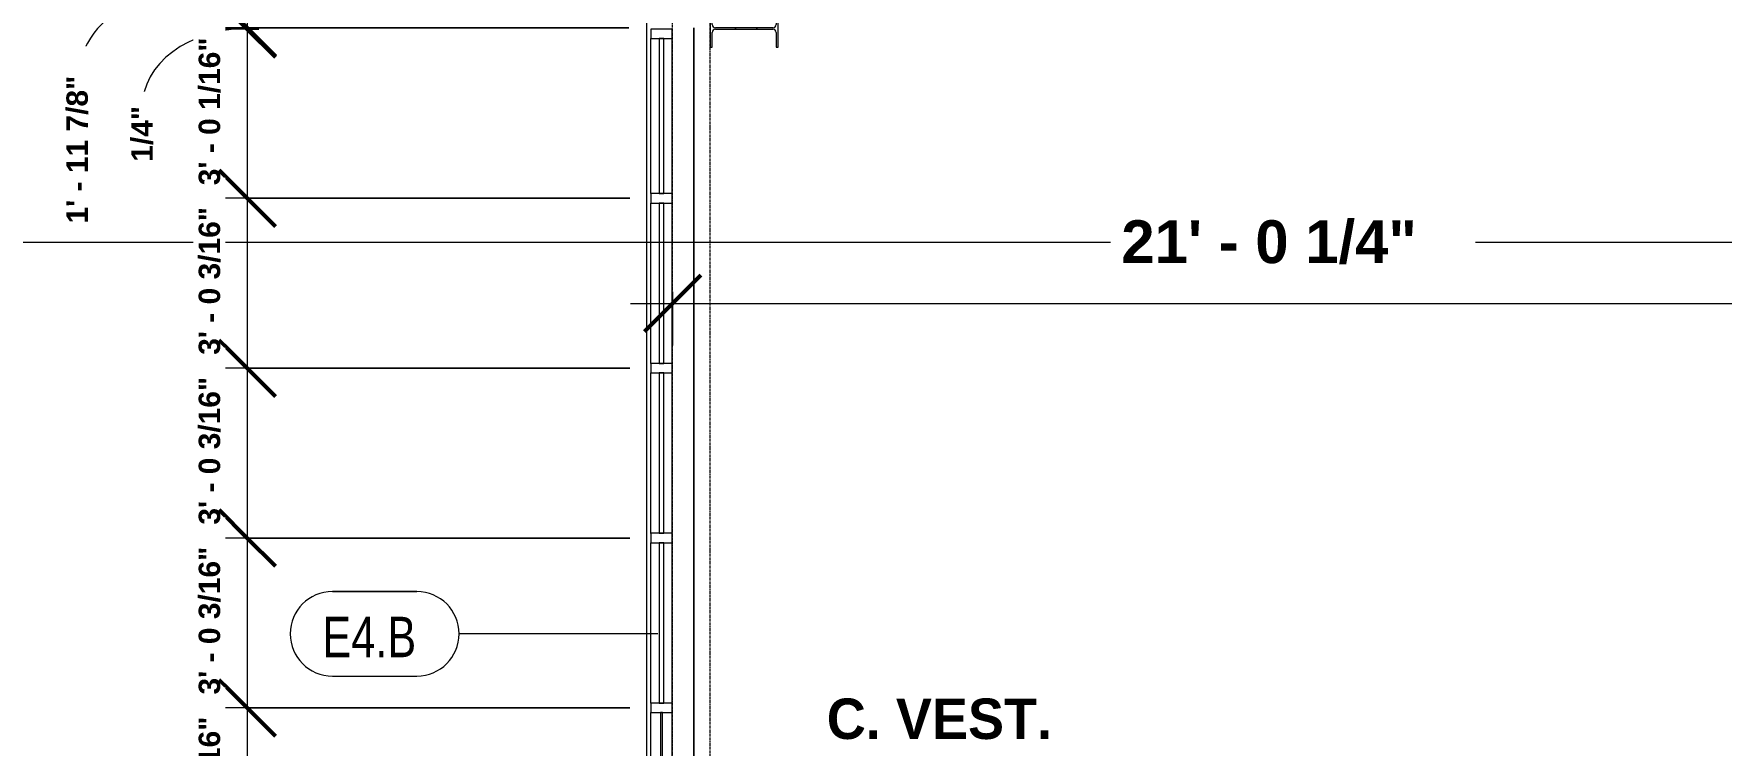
# Model space of a CAD drawing. Header units: inches. Extents: x 21592 to 24810, y -23179 to -20467.
# Drawn here: x 21925.5 to 22285.1, y -22695.8 to -22544.2 of the extents above; entities that cross this region are included whole.
import ezdxf

# ---------------------------------------------------------------- set-up
doc = ezdxf.new("R2010")
doc.units = ezdxf.units.IN
doc.header["$MEASUREMENT"] = 0
doc.linetypes.add('Grid Line 1_2_', pattern=[0.875, 0.5, -0.125, 0.125, -0.125])
for name, color, linetype, lineweight in [('A-ANNO-DIMS', 211, 'Continuous', 9), ('A-ANNO-DIMS-96', 211, 'Continuous', 9), ('A-AREA-IDEN', 2, 'Continuous', 9), ('A-FLOR', 192, 'Continuous', 20), ('A-GLAZ-CURT', 52, 'Continuous', 20), ('A-GLAZ-CWMG', 51, 'Continuous', 20), ('A-WALL-IDEN', 211, 'Continuous', 9), ('C-TOPO', 7, 'Continuous', 20), ('G-ANNO-SYMB', 111, 'Continuous', 9), ('L-SITE-WALL', 31, 'Continuous', 20), ('S-COLS', 52, 'Continuous', 20), ('S-GRID', 1, 'Continuous', 9)]:
    doc.layers.add(name, color=color, linetype=linetype, lineweight=lineweight)
doc.styles.add('Arial_B', font='arialbd.ttf', dxfattribs={"height": 9.132806})
doc.styles.add('Arial_B_1', font='arialbd.ttf', dxfattribs={"height": 4.566403})
doc.styles.add('Century Gothic_1', font='GOTHIC.TTF', dxfattribs={"width": 0.8, "height": 8.622671})
doc.styles.add('Century Gothic_B', font='GOTHICB.TTF', dxfattribs={"height": 8.616719})
doc.dimstyles.new('OD_Dimension_1', dxfattribs={"dimscale": 12, "dimtxt": 9, "dimasz": 1, "dimexe": 0.75, "dimexo": 0.5, "dimgap": 0.5, "dimtad": 1, "dimdec": 4, "dimrnd": 0.0625, "dimzin": 3, "dimdsep": 46, "dimlunit": 4, "dimtxsty": 'Arial_B', "dimblk1": 'OBLIQUE', "dimblk2": 'OBLIQUE', "dimsah": 1, "dimcen": 0.09, "dimdle": 0.75, "dimazin": 0, "dimtfac": 1, "dimtdec": 4, "dimtix": 1, "dimtmove": 0, "dimatfit": 3, "dimfxl": 1, "dimtvp": 1, "dimtfill": 1, "dimfrac": 2, "dimtolj": 1, "dimtzin": 0, "dimlwd": 13, "dimlwe": 13, "dimarcsym": 2})
doc.dimstyles.new('OD_Dimension_2_1', dxfattribs={"dimscale": 12, "dimtxt": 4.5, "dimasz": 1, "dimexe": 0.75, "dimexo": 0.5, "dimgap": 0.375, "dimtad": 1, "dimdec": 4, "dimrnd": 0.0625, "dimzin": 3, "dimdsep": 46, "dimlunit": 4, "dimtxsty": 'Arial_B_1', "dimblk1": 'OBLIQUE', "dimblk2": 'OBLIQUE', "dimsah": 1, "dimcen": 0.09, "dimdle": 0.75, "dimazin": 0, "dimtfac": 1, "dimtdec": 4, "dimtix": 1, "dimtmove": 0, "dimatfit": 3, "dimfxl": 1, "dimtvp": 1, "dimtfill": 1, "dimfrac": 2, "dimtolj": 1, "dimtzin": 0, "dimlwd": 13, "dimlwe": 13, "dimarcsym": 2})
doc.dimstyles.new('OD_Dimension_2_2', dxfattribs={"dimscale": 12, "dimtxt": 4.5, "dimasz": 1, "dimexe": 0.75, "dimexo": 0.5, "dimgap": 0.375, "dimtad": 1, "dimdec": 4, "dimrnd": 0.0625, "dimzin": 3, "dimdsep": 46, "dimlunit": 4, "dimtxsty": 'Arial_B_1', "dimblk1": 'OBLIQUE', "dimblk2": 'OBLIQUE', "dimsah": 1, "dimcen": 0.09, "dimdle": 0.75, "dimazin": 0, "dimtfac": 1, "dimtdec": 4, "dimtix": 1, "dimtmove": 0, "dimatfit": 3, "dimfxl": 1, "dimtvp": 1, "dimtfill": 1, "dimfrac": 2, "dimtolj": 1, "dimtzin": 0, "dimlwd": 13, "dimlwe": 13, "dimarcsym": 2})
doc.dimstyles.new('OD_Dimension_2_5', dxfattribs={"dimscale": 12, "dimtxt": 4.5, "dimasz": 1, "dimexe": 0.75, "dimexo": 0.5, "dimgap": 0.375, "dimtad": 1, "dimdec": 4, "dimrnd": 0.0625, "dimzin": 3, "dimdsep": 46, "dimlunit": 4, "dimtxsty": 'Arial_B_1', "dimblk1": 'OBLIQUE', "dimblk2": 'OBLIQUE', "dimsah": 1, "dimcen": 0.09, "dimdle": 0.75, "dimazin": 0, "dimtfac": 1, "dimtdec": 4, "dimtix": 1, "dimtmove": 1, "dimatfit": 3, "dimfxl": 1, "dimtvp": 1, "dimtfill": 1, "dimfrac": 2, "dimtolj": 1, "dimtzin": 0, "dimlwd": 13, "dimlwe": 13, "dimarcsym": 2})

# ---------------------------------------------------------------- blocks, each defined once
blk = doc.blocks.new('Struct_Xcel_Sports Complex_rvt-1-Enlarged First Floor Plan _West_')
at = {"layer": 'A-FLOR', "color": 43, "lineweight": 13}
blk.add_line((22066.14, -22790.8), (22066.14, -22542.93), dxfattribs=at)
at = {"layer": 'L-SITE-WALL', "color": 43, "lineweight": 13}
blk.add_line((22066.14, -22542.93), (22066.14, -22790.8), dxfattribs=at)
blk = doc.blocks.new('W-Wide Flange-Column - B4_F-1389255-Enlarged First Floor Plan _West_')
at = {"layer": 'S-COLS', "lineweight": 9}
h = blk.add_hatch(dxfattribs=at)
h.set_pattern_fill('FP_12', color=8, style=0, pattern_type=2)
h.set_pattern_definition([(135, (-22543.053, -22076.89), (-9.503515, -9.503515), []), (135, (-22557.453, -22076.89), (-9.503515, -9.503515), [])])
h.paths.add_polyline_path([(4, -7.25), (4, -6.82), (0.84, -6.82), (0.35, -6.61), (0.14, -6.12), (0.14, 6.12), (0.35, 6.61), (0.84, 6.82), (4, 6.82), (4, 7.25), (-4, 7.25), (-4, 6.82), (-0.84, 6.82), (-0.35, 6.61), (-0.14, 6.12), (-0.14, -6.12), (-0.35, -6.61), (-0.84, -6.82), (-4, -6.82), (-4, -7.25)], flags=0)
at = {"layer": 'S-COLS', "color": 7}
for p, q in [((4, 7.25), (-4, 7.25)), ((-4, 7.25), (-4, 6.82)), ((4, 6.82), (4, 7.25)), ((-4, 6.82), (-0.84, 6.82)), ((-0.14, 6.12), (-0.14, -6.12)), ((0.14, -6.12), (0.14, 6.12)), ((0.84, 6.82), (4, 6.82)), ((-0.84, -6.82), (-4, -6.82)), ((-4, -6.82), (-4, -7.25)), ((4, -6.82), (0.84, -6.82)), ((4, -7.25), (4, -6.82)), ((-4, -7.25), (4, -7.25))]:
    blk.add_line(p, q, dxfattribs=at)
for centre, start, end in [((-0.84, 6.12), 0, 90), ((0.84, 6.12), 90, 180), ((-0.84, -6.12), 270, 0), ((0.84, -6.12), 180, 270)]:
    blk.add_arc(centre, 0.691, start, end, dxfattribs=at)
blk = doc.blocks.new('System Panel - INSULATED LOW-E GLAZING _SEE ELEVATIONS FOR U-FACTOR_ SHGC_ _ LT_-1142345-Enlarged First Floor Plan _West_')
at = {"layer": 'A-GLAZ-CURT', "color": 7}
for p, q in [((16.53125, 1.25), (-16.53125, 1.25)), ((-16.53125, 1.25), (-16.53125, 0.25)), ((-16.53125, 0.25), (16.53125, 0.25)), ((16.53125, 0.25), (16.53125, 1.25))]:
    blk.add_line(p, q, dxfattribs=at)
at = {"layer": 'A-GLAZ-CURT', "color": 10, "lineweight": 13}
for p, q in [((-16.53125, 0.25), (-16.53125, 1.25)), ((16.53125, 1.25), (-16.53125, 1.25)), ((-16.53125, 0.25), (16.53125, 0.25)), ((16.53125, 1.25), (16.53125, 0.25))]:
    blk.add_line(p, q, dxfattribs=at)
blk = doc.blocks.new('Rectangular Mullion - Exterior 2_ x 4_5_-1135311-Enlarged First Floor Plan _West_')
at = {"layer": 'A-GLAZ-CWMG', "color": 43, "lineweight": 13}
for p, q in [((22057.02, -22578.24), (22057.02, -22545.18)), ((22061.52, -22578.24), (22061.52, -22545.18))]:
    blk.add_line(p, q, dxfattribs=at)
blk = doc.blocks.new('Rectangular Mullion - Exterior 2_ x 4_5_-1142372-Enlarged First Floor Plan _West_')
at = {"layer": 'A-GLAZ-CWMG', "color": 7}
for p, q in [((0, 1.5), (-2, 1.5)), ((-2, 1.5), (-2, -3)), ((0, -3), (0, 1.5)), ((-2, -3), (0, -3))]:
    blk.add_line(p, q, dxfattribs=at)
blk = doc.blocks.new('System Panel - INSULATED LOW-E GLAZING _SEE ELEVATIONS FOR U-FACTOR_ SHGC_ _ LT_-827454-Enlarged First Floor Plan _West_')
at = {"layer": 'A-GLAZ-CURT', "color": 7}
for p, q in [((17.09375, 1.25), (-17.09375, 1.25)), ((-17.09375, 1.25), (-17.09375, 0.25)), ((-17.09375, 0.25), (17.09375, 0.25)), ((17.09375, 0.25), (17.09375, 1.25))]:
    blk.add_line(p, q, dxfattribs=at)
at = {"layer": 'A-GLAZ-CURT', "color": 10, "lineweight": 13}
for p, q in [((-17.09375, 0.25), (-17.09375, 1.25)), ((17.09375, 1.25), (-17.09375, 1.25)), ((-17.09375, 0.25), (17.09375, 0.25)), ((17.09375, 1.25), (17.09375, 0.25))]:
    blk.add_line(p, q, dxfattribs=at)
blk = doc.blocks.new('Rectangular Mullion - Exterior 2_ x 4_5_-769167-Enlarged First Floor Plan _West_')
at = {"layer": 'A-GLAZ-CWMG', "color": 43, "lineweight": 13}
for p, q in [((22057.02, -22614.43), (22057.02, -22580.24)), ((22061.52, -22614.43), (22061.52, -22580.24))]:
    blk.add_line(p, q, dxfattribs=at)
blk = doc.blocks.new('Rectangular Mullion - Exterior 2_ x 4_5_-827470-Enlarged First Floor Plan _West_')
at = {"layer": 'A-GLAZ-CWMG', "color": 7}
for p, q in [((-1, 1.5), (1, 1.5)), ((-1, -3), (-1, 1.5)), ((1, 1.5), (1, -3)), ((1, -3), (-1, -3))]:
    blk.add_line(p, q, dxfattribs=at)
blk = doc.blocks.new('Rectangular Mullion - Exterior 2_ x 4_5_-1135280-Enlarged First Floor Plan _West_')
at = {"layer": 'A-GLAZ-CWMG', "color": 43, "lineweight": 13}
for p, q in [((22057.02, -22650.62), (22057.02, -22616.43)), ((22061.52, -22650.62), (22061.52, -22616.43))]:
    blk.add_line(p, q, dxfattribs=at)
blk = doc.blocks.new('Rectangular Mullion - Exterior 2_ x 4_5_-1142343-Enlarged First Floor Plan _West_')
at = {"layer": 'A-GLAZ-CWMG', "color": 7}
for p, q in [((-1, 1.5), (1, 1.5)), ((-1, -3), (-1, 1.5)), ((1, 1.5), (1, -3)), ((1, -3), (-1, -3))]:
    blk.add_line(p, q, dxfattribs=at)
blk = doc.blocks.new('System Panel - Interior Glazing-1973687-Enlarged First Floor Plan _West_')
at = {"layer": 'A-GLAZ-CURT', "color": 7}
for p, q in [((17.09375, 0.9375), (-17.09375, 0.9375)), ((-17.09375, 0.9375), (-17.09375, 0.5625)), ((-17.09375, 0.5625), (17.09375, 0.5625)), ((17.09375, 0.5625), (17.09375, 0.9375))]:
    blk.add_line(p, q, dxfattribs=at)
blk = doc.blocks.new('Wall Tag - 1_4_-1369832-Enlarged First Floor Plan _West_')
at = {"layer": 'A-WALL-IDEN', "color": 153}
for p, q in [((-0.0822, 0.0968), (0.1053, 0.0968)), ((0.1053, 0.0968), (-0.0822, 0.0968)), ((-0.0822, -0.0907), (0.1053, -0.0907)), ((-0.0822, -0.0907), (0.1053, -0.0907))]:
    blk.add_line(p, q, dxfattribs=at)
for centre, start, end in [((-0.0822, 0.0031), 90, 270), ((-0.0822, 0.0031), 90, 270), ((0.1053, 0.0031), 270, 90), ((0.1053, 0.0031), 270, 90)]:
    blk.add_arc(centre, 0.0937, start, end, dxfattribs=at)
blk = doc.blocks.new('DIMBLOCK21-Enlarged First Floor Plan _West_')
at = {"layer": 'A-ANNO-DIMS-96', "lineweight": 50}
for p, q in [((22061.64, -22601.62), (22067.64, -22595.62)), ((22313.89, -22601.62), (22319.89, -22595.62)), ((22061.64, -22601.62), (22055.64, -22607.62)), ((22313.89, -22601.62), (22307.89, -22607.62))]:
    blk.add_line(p, q, dxfattribs=at)
at = {"layer": 'A-ANNO-DIMS-96', "lineweight": 13}
for p, q in [((22061.64, -22599.14), (22061.64, -22610.62)), ((22061.64, -22601.62), (22061.64, -22599.14)), ((22313.89, -22599.14), (22313.89, -22610.62)), ((22313.89, -22601.62), (22313.89, -22599.14)), ((22052.64, -22601.62), (22322.89, -22601.62))]:
    blk.add_line(p, q, dxfattribs=at)
at = {"layer": 'A-ANNO-DIMS-96', "color": 0, "lineweight": 13, "insert": (22157.27, -22583.92), "char_height": 9.1328, "width": 73.2, "attachment_point": 1, "line_spacing_factor": 0.938532, "style": 'Arial_B', "bg_fill": 3, "box_fill_scale": 1.25, "bg_fill_color": 0, "bg_fill_transparency": 0}
blk.add_mtext('21\' - 0 1/4"', dxfattribs=at)
blk = doc.blocks.new('_Oblique')
at = {"color": 0, "linetype": 'ByBlock', "lineweight": -2}
blk.add_line((-0.5, -0.5), (0.5, 0.5), dxfattribs=at)
blk = doc.blocks.new('DIMBLOCK190-Enlarged First Floor Plan _West_')
at = {"layer": 'A-ANNO-DIMS-96', "lineweight": 50}
for p, q in [((21970.98, -22519.05), (21964.98, -22513.05)), ((21970.98, -22519.05), (21976.98, -22525.05)), ((21970.98, -22542.93), (21964.98, -22536.93)), ((21970.98, -22542.93), (21976.98, -22548.93))]:
    blk.add_line(p, q, dxfattribs=at)
at = {"layer": 'A-ANNO-DIMS-96', "lineweight": 13}
for p, q in [((21973.46, -22519.05), (21961.98, -22519.05)), ((21970.98, -22519.05), (21970.98, -22542.93)), ((21970.98, -22519.05), (21973.46, -22519.05)), ((22052.33, -22542.93), (21961.98, -22542.93)), ((21970.98, -22542.93), (22052.33, -22542.93))]:
    blk.add_line(p, q, dxfattribs=at)
blk.add_ellipse((21970.98, -22554.11), major_axis=(-36.26, 0), ratio=0.637623, start_param=4.712389, end_param=6.283185, dxfattribs=at)
at = {"layer": 'A-ANNO-DIMS-96', "color": 0, "lineweight": 13, "insert": (21932.44, -22584.61), "char_height": 4.5664, "width": 36.6, "attachment_point": 1, "rotation": 90, "line_spacing_factor": 0.938532, "style": 'Arial_B_1', "bg_fill": 3, "box_fill_scale": 1.25, "bg_fill_color": 0, "bg_fill_transparency": 0}
blk.add_mtext('1\' - 11 7/8"', dxfattribs=at)
blk = doc.blocks.new('DIMBLOCK191-Enlarged First Floor Plan _West_')
at = {"layer": 'A-ANNO-DIMS-96', "lineweight": 50}
for p, q in [((21970.98, -22542.93), (21964.98, -22536.93)), ((21970.98, -22543.18), (21964.98, -22537.18)), ((21970.98, -22542.93), (21976.98, -22548.93)), ((21970.98, -22543.18), (21976.98, -22549.18))]:
    blk.add_line(p, q, dxfattribs=at)
at = {"layer": 'A-ANNO-DIMS-96', "lineweight": 13}
for p, q in [((22052.33, -22542.93), (21961.98, -22542.93)), ((21970.98, -22542.93), (21970.98, -22543.18)), ((21970.98, -22542.93), (22052.33, -22542.93)), ((21973.46, -22543.18), (21961.98, -22543.18)), ((21970.98, -22543.18), (21973.46, -22543.18))]:
    blk.add_line(p, q, dxfattribs=at)
blk.add_ellipse((21970.98, -22559.95), major_axis=(-22.44, 0), ratio=0.753161, start_param=4.712389, end_param=6.283185, dxfattribs=at)
at = {"layer": 'A-ANNO-DIMS-96', "color": 0, "lineweight": 13, "insert": (21946.26, -22571.45), "char_height": 4.566, "width": 13.8, "attachment_point": 1, "rotation": 90, "line_spacing_factor": 0.938532, "style": 'Arial_B_1', "bg_fill": 3, "box_fill_scale": 1.25, "bg_fill_color": 0, "bg_fill_transparency": 0}
blk.add_mtext('1/4"', dxfattribs=at)
blk = doc.blocks.new('DIMBLOCK192-Enlarged First Floor Plan _West_')
at = {"layer": 'A-ANNO-DIMS-96', "lineweight": 50}
for p, q in [((21970.98, -22543.18), (21964.98, -22537.18)), ((21970.98, -22543.18), (21976.98, -22549.18)), ((21970.98, -22579.24), (21964.98, -22573.24)), ((21970.98, -22579.24), (21976.98, -22585.24))]:
    blk.add_line(p, q, dxfattribs=at)
at = {"layer": 'A-ANNO-DIMS-96', "lineweight": 13}
for p, q in [((21973.46, -22543.18), (21961.98, -22543.18)), ((21970.98, -22543.18), (21970.98, -22579.24)), ((21970.98, -22543.18), (21973.46, -22543.18)), ((22052.52, -22579.24), (21961.98, -22579.24)), ((21970.98, -22579.24), (22052.52, -22579.24))]:
    blk.add_line(p, q, dxfattribs=at)
at = {"layer": 'A-ANNO-DIMS-96', "color": 0, "lineweight": 13, "insert": (21960.63, -22576.46), "char_height": 4.5664, "width": 36.6, "attachment_point": 1, "rotation": 90, "line_spacing_factor": 0.938532, "style": 'Arial_B_1', "bg_fill": 3, "box_fill_scale": 1.25, "bg_fill_color": 0, "bg_fill_transparency": 0}
blk.add_mtext('3\' - 0 1/16"', dxfattribs=at)
blk = doc.blocks.new('DIMBLOCK193-Enlarged First Floor Plan _West_')
at = {"layer": 'A-ANNO-DIMS-96', "lineweight": 50}
for p, q in [((21970.98, -22579.24), (21964.98, -22573.24)), ((21970.98, -22579.24), (21976.98, -22585.24)), ((21970.98, -22615.43), (21964.98, -22609.43)), ((21970.98, -22615.43), (21976.98, -22621.43))]:
    blk.add_line(p, q, dxfattribs=at)
at = {"layer": 'A-ANNO-DIMS-96', "lineweight": 13}
for p, q in [((22052.52, -22579.24), (21961.98, -22579.24)), ((21970.98, -22579.24), (21970.98, -22615.43)), ((21970.98, -22579.24), (22052.52, -22579.24)), ((22052.52, -22615.43), (21961.98, -22615.43)), ((21970.98, -22615.43), (22052.52, -22615.43))]:
    blk.add_line(p, q, dxfattribs=at)
at = {"layer": 'A-ANNO-DIMS-96', "color": 0, "lineweight": 13, "insert": (21960.63, -22612.58), "char_height": 4.5664, "width": 36.6, "attachment_point": 1, "rotation": 90, "line_spacing_factor": 0.938532, "style": 'Arial_B_1', "bg_fill": 3, "box_fill_scale": 1.25, "bg_fill_color": 0, "bg_fill_transparency": 0}
blk.add_mtext('3\' - 0 3/16"', dxfattribs=at)
blk = doc.blocks.new('DIMBLOCK194-Enlarged First Floor Plan _West_')
at = {"layer": 'A-ANNO-DIMS-96', "lineweight": 50}
for p, q in [((21970.98, -22615.43), (21964.98, -22609.43)), ((21970.98, -22615.43), (21976.98, -22621.43)), ((21970.98, -22651.62), (21964.98, -22645.62)), ((21970.98, -22651.62), (21976.98, -22657.62))]:
    blk.add_line(p, q, dxfattribs=at)
at = {"layer": 'A-ANNO-DIMS-96', "lineweight": 13}
for p, q in [((22052.52, -22615.43), (21961.98, -22615.43)), ((21970.98, -22615.43), (21970.98, -22651.62)), ((21970.98, -22615.43), (22052.52, -22615.43)), ((22052.52, -22651.62), (21961.98, -22651.62)), ((21970.98, -22651.62), (22052.52, -22651.62))]:
    blk.add_line(p, q, dxfattribs=at)
at = {"layer": 'A-ANNO-DIMS-96', "color": 0, "lineweight": 13, "insert": (21960.63, -22648.77), "char_height": 4.5664, "width": 36.6, "attachment_point": 1, "rotation": 90, "line_spacing_factor": 0.938532, "style": 'Arial_B_1', "bg_fill": 3, "box_fill_scale": 1.25, "bg_fill_color": 0, "bg_fill_transparency": 0}
blk.add_mtext('3\' - 0 3/16"', dxfattribs=at)
blk = doc.blocks.new('DIMBLOCK195-Enlarged First Floor Plan _West_')
at = {"layer": 'A-ANNO-DIMS-96', "lineweight": 50}
for p, q in [((21970.98, -22651.62), (21964.98, -22645.62)), ((21970.98, -22651.62), (21976.98, -22657.62)), ((21970.98, -22687.8), (21964.98, -22681.8)), ((21970.98, -22687.8), (21976.98, -22693.8))]:
    blk.add_line(p, q, dxfattribs=at)
at = {"layer": 'A-ANNO-DIMS-96', "lineweight": 13}
for p, q in [((22052.52, -22651.62), (21961.98, -22651.62)), ((21970.98, -22651.62), (21970.98, -22687.8)), ((21970.98, -22651.62), (22052.52, -22651.62)), ((22052.52, -22687.8), (21961.98, -22687.8)), ((21970.98, -22687.8), (22052.52, -22687.8))]:
    blk.add_line(p, q, dxfattribs=at)
at = {"layer": 'A-ANNO-DIMS-96', "color": 0, "lineweight": 13, "insert": (21960.63, -22684.96), "char_height": 4.5664, "width": 36.6, "attachment_point": 1, "rotation": 90, "line_spacing_factor": 0.938532, "style": 'Arial_B_1', "bg_fill": 3, "box_fill_scale": 1.25, "bg_fill_color": 0, "bg_fill_transparency": 0}
blk.add_mtext('3\' - 0 3/16"', dxfattribs=at)
blk = doc.blocks.new('DIMBLOCK196-Enlarged First Floor Plan _West_')
at = {"layer": 'A-ANNO-DIMS-96', "lineweight": 50}
for p, q in [((21970.98, -22687.8), (21964.98, -22681.8)), ((21970.98, -22687.8), (21976.98, -22693.8)), ((21970.98, -22723.99), (21964.98, -22717.99)), ((21970.98, -22723.99), (21976.98, -22729.99))]:
    blk.add_line(p, q, dxfattribs=at)
at = {"layer": 'A-ANNO-DIMS-96', "lineweight": 13}
for p, q in [((22052.52, -22687.8), (21961.98, -22687.8)), ((21970.98, -22687.8), (21970.98, -22723.99)), ((21970.98, -22687.8), (22052.52, -22687.8)), ((22052.52, -22723.99), (21961.98, -22723.99)), ((21970.98, -22723.99), (22052.52, -22723.99))]:
    blk.add_line(p, q, dxfattribs=at)
at = {"layer": 'A-ANNO-DIMS-96', "color": 0, "lineweight": 13, "insert": (21960.63, -22721.15), "char_height": 4.5664, "width": 36.6, "attachment_point": 1, "rotation": 90, "line_spacing_factor": 0.938532, "style": 'Arial_B_1', "bg_fill": 3, "box_fill_scale": 1.25, "bg_fill_color": 0, "bg_fill_transparency": 0}
blk.add_mtext('3\' - 0 3/16"', dxfattribs=at)

msp = doc.modelspace()

# ---------------------------------------------------------------- linework, layer by layer
at = {"layer": 'A-WALL-IDEN', "color": 153}
msp.add_line((22058.51523, -22672.02843), (22016.1199, -22672.02843), dxfattribs=at)
at = {"layer": 'C-TOPO', "color": 43, "lineweight": 13}
msp.add_line((22066.13965, -22790.80225), (22066.13965, -22542.92781), dxfattribs=at)
at = {"layer": 'G-ANNO-SYMB'}
msp.add_line((24577.89246, -22588.63029), (21856.39913, -22588.63029), dxfattribs=at)
at = {"layer": 'L-SITE-WALL', "color": 43, "lineweight": 13}
msp.add_line((22056.14023, -22800.80281), (22056.14023, -20889.55281), dxfattribs=at)
at = {"layer": 'S-GRID', "linetype": 'Grid Line 1_2_'}
for p, q in [((22069.64023, -23049.14903), (22069.64023, -20633.37408)), ((22061.64023, -22969.76788), (22061.64023, -20681.37408))]:
    msp.add_line(p, q, dxfattribs=at)

# ---------------------------------------------------------------- block references
at = {"layer": 'A-GLAZ-CURT', "color": 10, "lineweight": 13, "rotation": 270.0000000000001}
for name, p in [('System Panel - INSULATED LOW-E GLAZING _SEE ELEVATIONS FOR U-FACTOR_ SHGC_ _ LT_-1142345-Enlarged First Floor Plan _West_', (22058.51523, -22561.70906)), ('System Panel - INSULATED LOW-E GLAZING _SEE ELEVATIONS FOR U-FACTOR_ SHGC_ _ LT_-827454-Enlarged First Floor Plan _West_', (22058.51523, -22597.33406)), ('System Panel - INSULATED LOW-E GLAZING _SEE ELEVATIONS FOR U-FACTOR_ SHGC_ _ LT_-827454-Enlarged First Floor Plan _West_', (22058.51523, -22633.52156)), ('System Panel - INSULATED LOW-E GLAZING _SEE ELEVATIONS FOR U-FACTOR_ SHGC_ _ LT_-827454-Enlarged First Floor Plan _West_', (22058.51523, -22669.70906))]:
    msp.add_blockref(name, p, dxfattribs=at)
at = {"layer": 'A-GLAZ-CURT', "color": 43, "lineweight": 13, "rotation": 270.0000000000001}
msp.add_blockref('System Panel - Interior Glazing-1973687-Enlarged First Floor Plan _West_', (22058.51523, -22705.89656), dxfattribs=at)
at = {"layer": 'A-GLAZ-CWMG', "color": 43, "lineweight": 13, "rotation": 90.00000000000006}
msp.add_blockref('Rectangular Mullion - Exterior 2_ x 4_5_-1142372-Enlarged First Floor Plan _West_', (22058.51523, -22543.17781), dxfattribs=at)
at = {"layer": 'A-GLAZ-CWMG', "color": 43, "lineweight": 13}
for name, p in [('Rectangular Mullion - Exterior 2_ x 4_5_-1135311-Enlarged First Floor Plan _West_', (0, 0)), ('Rectangular Mullion - Exterior 2_ x 4_5_-769167-Enlarged First Floor Plan _West_', (0, 0)), ('Rectangular Mullion - Exterior 2_ x 4_5_-1135280-Enlarged First Floor Plan _West_', (0, 0)), ('Rectangular Mullion - Exterior 2_ x 4_5_-1135280-Enlarged First Floor Plan _West_', (0, -36.1875)), ('Rectangular Mullion - Exterior 2_ x 4_5_-769167-Enlarged First Floor Plan _West_', (0, -108.5625))]:
    msp.add_blockref(name, p, dxfattribs=at)
at = {"layer": 'A-GLAZ-CWMG', "color": 43, "lineweight": 13, "extrusion": (0, 0, -1), "rotation": 269.9999999999999}
for name, p in [('Rectangular Mullion - Exterior 2_ x 4_5_-827470-Enlarged First Floor Plan _West_', (-22058.51523, -22579.24031)), ('Rectangular Mullion - Exterior 2_ x 4_5_-1142343-Enlarged First Floor Plan _West_', (-22058.51523, -22615.42781)), ('Rectangular Mullion - Exterior 2_ x 4_5_-1142343-Enlarged First Floor Plan _West_', (-22058.51523, -22651.61531)), ('Rectangular Mullion - Exterior 2_ x 4_5_-1142343-Enlarged First Floor Plan _West_', (-22058.51523, -22687.80281))]:
    msp.add_blockref(name, p, dxfattribs=at)
at = {"layer": 'A-WALL-IDEN', "color": 153, "xscale": 95.99999999999994, "yscale": 95.99999999999994, "zscale": 95.99999999999994}
msp.add_blockref('Wall Tag - 1_4_-1369832-Enlarged First Floor Plan _West_', (21997.01523, -22672.32214), dxfattribs=at)
at = {"layer": 'S-COLS', "color": 43, "lineweight": 13, "rotation": 269.9999999999997}
msp.add_blockref('W-Wide Flange-Column - B4_F-1389255-Enlarged First Floor Plan _West_', (22076.89023, -22543.05281), dxfattribs=at)

# ---------------------------------------------------------------- texts
at = {"layer": 'A-AREA-IDEN', "insert": (22118.50417, -22685.81278), "char_height": 8.616719, "width": 54.216, "attachment_point": 2, "line_spacing_factor": 0.984796, "style": 'Century Gothic_B'}
msp.add_mtext('C. VEST.', dxfattribs=at)

# ---------------------------------------------------------------- next in the draw order: texts
at = {"layer": 'A-WALL-IDEN', "insert": (21996.98636, -22668.3878), "char_height": 8.622671, "width": 21.924, "attachment_point": 2, "line_spacing_factor": 0.984117, "style": 'Century Gothic_1', "bg_fill": 3, "box_fill_scale": 1.25, "bg_fill_color": 0, "bg_fill_transparency": 0}
msp.add_mtext('E4.B', dxfattribs=at)

# ---------------------------------------------------------------- next in the draw order: dimensions: what is measured, and where the dimension line sits
at = {"layer": 'A-ANNO-DIMS', "lineweight": 13}
dim = msp.add_linear_dim(base=(22313.89023, -22601.62374), p1=(22061.64023, -22593.13846), p2=(22313.89023, -22593.13846), dimstyle='OD_Dimension_1', override={"dimpost": '<>', "dimfxl": 252.25}, dxfattribs=at)
dim.commit()
dim.dimension.update_dxf_attribs({"geometry": 'DIMBLOCK21-Enlarged First Floor Plan _West_', "text_midpoint": (22187.76523, -22590.9016)})

# ---------------------------------------------------------------- next in the draw order: dimensions: what is measured, and where the dimension line sits
dim = msp.add_linear_dim(base=(21970.97768, -22542.92781), p1=(21979.46296, -22519.05281), p2=(22058.32773, -22542.92781), angle=90, dimstyle='OD_Dimension_2_5', override={"dimpost": '<>', "dimfxl": 82.399437}, dxfattribs=at)
dim.commit()
dim.dimension.update_dxf_attribs({"geometry": 'DIMBLOCK190-Enlarged First Floor Plan _West_', "text_midpoint": (21935.48503, -22566.30811), "dimtype": 160, "text_rotation": 90})

# ---------------------------------------------------------------- next in the draw order: dimensions: what is measured, and where the dimension line sits
dim = msp.add_linear_dim(base=(21970.97768, -22543.17781), p1=(22058.32773, -22542.92781), p2=(21979.46296, -22543.17781), angle=90, dimstyle='OD_Dimension_2_5', override={"dimpost": '<>', "dimfxl": 78.865164}, dxfattribs=at)
dim.commit()
dim.dimension.update_dxf_attribs({"geometry": 'DIMBLOCK191-Enlarged First Floor Plan _West_', "text_midpoint": (21949.30167, -22564.55343), "dimtype": 160, "text_rotation": 90})

# ---------------------------------------------------------------- next in the draw order: dimensions: what is measured, and where the dimension line sits
dim = msp.add_linear_dim(base=(21970.97768, -22579.24031), p1=(21979.46296, -22543.17781), p2=(22058.51523, -22579.24031), angle=90, dimstyle='OD_Dimension_2_1', override={"dimpost": '<>', "dimfxl": 86.889384}, dxfattribs=at)
dim.commit()
dim.dimension.update_dxf_attribs({"geometry": 'DIMBLOCK192-Enlarged First Floor Plan _West_', "text_midpoint": (21964.1166, -22561.20906)})

# ---------------------------------------------------------------- next in the draw order: dimensions: what is measured, and where the dimension line sits
dim = msp.add_linear_dim(base=(21970.97768, -22615.42781), p1=(22058.51523, -22579.24031), p2=(22058.51523, -22615.42781), angle=90, dimstyle='OD_Dimension_2_2', override={"dimpost": '<>', "dimfxl": 36.1875}, dxfattribs=at)
dim.commit()
dim.dimension.update_dxf_attribs({"geometry": 'DIMBLOCK193-Enlarged First Floor Plan _West_', "text_midpoint": (21964.1166, -22597.33406)})

# ---------------------------------------------------------------- next in the draw order: dimensions: what is measured, and where the dimension line sits
dim = msp.add_linear_dim(base=(21970.97768, -22651.61531), p1=(22058.51523, -22615.42781), p2=(22058.51523, -22651.61531), angle=90, dimstyle='OD_Dimension_2_2', override={"dimpost": '<>', "dimfxl": 36.1875}, dxfattribs=at)
dim.commit()
dim.dimension.update_dxf_attribs({"geometry": 'DIMBLOCK194-Enlarged First Floor Plan _West_', "text_midpoint": (21964.1166, -22633.52156)})

# ---------------------------------------------------------------- next in the draw order: dimensions: what is measured, and where the dimension line sits
dim = msp.add_linear_dim(base=(21970.97768, -22687.80281), p1=(22058.51523, -22651.61531), p2=(22058.51523, -22687.80281), angle=90, dimstyle='OD_Dimension_2_2', override={"dimpost": '<>', "dimfxl": 36.1875}, dxfattribs=at)
dim.commit()
dim.dimension.update_dxf_attribs({"geometry": 'DIMBLOCK195-Enlarged First Floor Plan _West_', "text_midpoint": (21964.1166, -22669.70906)})

# ---------------------------------------------------------------- next in the draw order: dimensions: what is measured, and where the dimension line sits
dim = msp.add_linear_dim(base=(21970.97768, -22723.99031), p1=(22058.51523, -22687.80281), p2=(22058.51523, -22723.99031), angle=90, dimstyle='OD_Dimension_2_2', override={"dimpost": '<>', "dimfxl": 36.1875}, dxfattribs=at)
dim.commit()
dim.dimension.update_dxf_attribs({"geometry": 'DIMBLOCK196-Enlarged First Floor Plan _West_', "text_midpoint": (21964.1166, -22705.89656)})

# ---------------------------------------------------------------- next in the draw order: block references
at = {"lineweight": 5}
msp.add_blockref('Struct_Xcel_Sports Complex_rvt-1-Enlarged First Floor Plan _West_', (0, 0), dxfattribs=at)

doc.saveas('drawing.dxf')
